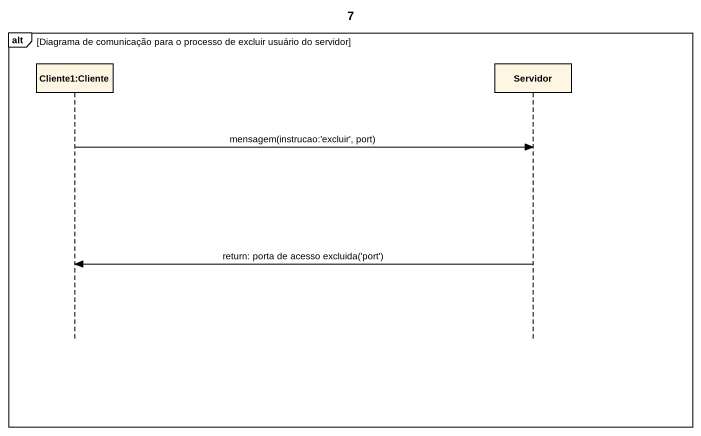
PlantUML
@startuml
title 7
hide footbox
participant "Cliente1:Cliente" as Cliente1_Cliente
participant Servidor

alt Diagrama de comunicação para o processo de excluir usuário do servidor
  Cliente1_Cliente -> Servidor : mensagem(instrucao:'excluir', port)
  Servidor -> Cliente1_Cliente : return: porta de acesso excluida('port')
end
@enduml
